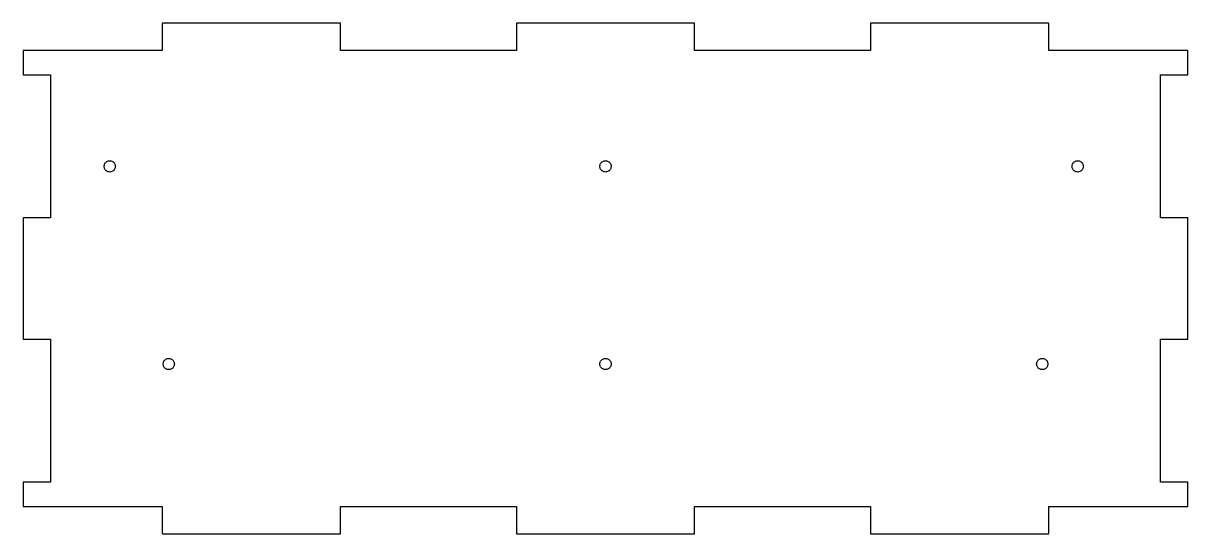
# Model space of a CAD drawing. Header units: metres. Extents: x -99 to 306, y -66 to 316.
# Drawn here: x 108.5 to 305.9, y 75.5 to 162.1 of the extents above; entities that cross this region are included whole.
import ezdxf

# ---------------------------------------------------------------- set-up
doc = ezdxf.new("R2010")
doc.units = ezdxf.units.M

msp = doc.modelspace()

# ---------------------------------------------------------------- linework, layer by layer
for p, q in [((132.102, 162.023), (132.1, 162.017)), ((132.1, 162.017), (132.1, 162.01)), ((132.1, 162.01), (132.1, 157.45)), ((132.104, 162.029), (132.102, 162.023)), ((132.107, 162.035), (132.104, 162.029)), ((132.11, 162.04), (132.107, 162.035)), ((132.115, 162.045), (132.11, 162.04)), ((132.12, 162.05), (132.115, 162.045)), ((132.125, 162.053), (132.12, 162.05)), ((132.131, 162.056), (132.125, 162.053)), ((132.137, 162.058), (132.131, 162.056)), ((132.143, 162.06), (132.137, 162.058)), ((132.15, 162.06), (132.143, 162.06)), ((162.25, 162.06), (132.15, 162.06)), ((162.257, 162.06), (162.25, 162.06)), ((162.263, 162.058), (162.257, 162.06)), ((162.269, 162.056), (162.263, 162.058)), ((162.275, 162.053), (162.269, 162.056)), ((162.28, 162.05), (162.275, 162.053)), ((162.285, 162.045), (162.28, 162.05)), ((162.29, 162.04), (162.285, 162.045)), ((162.293, 162.035), (162.29, 162.04)), ((162.296, 162.029), (162.293, 162.035)), ((162.298, 162.023), (162.296, 162.029)), ((162.3, 162.017), (162.298, 162.023)), ((162.3, 162.01), (162.3, 162.017)), ((162.3, 157.45), (162.3, 162.01)), ((192.102, 162.023), (192.1, 162.017)), ((192.1, 162.017), (192.1, 162.01)), ((192.1, 162.01), (192.1, 157.45)), ((192.104, 162.029), (192.102, 162.023)), ((192.107, 162.035), (192.104, 162.029)), ((192.11, 162.04), (192.107, 162.035)), ((192.115, 162.045), (192.11, 162.04)), ((192.12, 162.05), (192.115, 162.045)), ((192.125, 162.053), (192.12, 162.05)), ((192.131, 162.056), (192.125, 162.053)), ((192.137, 162.058), (192.131, 162.056)), ((192.143, 162.06), (192.137, 162.058)), ((192.15, 162.06), (192.143, 162.06)), ((222.25, 162.06), (192.15, 162.06)), ((222.257, 162.06), (222.25, 162.06)), ((222.263, 162.058), (222.257, 162.06)), ((222.269, 162.056), (222.263, 162.058)), ((222.275, 162.053), (222.269, 162.056)), ((222.28, 162.05), (222.275, 162.053)), ((222.285, 162.045), (222.28, 162.05)), ((222.29, 162.04), (222.285, 162.045)), ((222.293, 162.035), (222.29, 162.04)), ((222.296, 162.029), (222.293, 162.035)), ((222.298, 162.023), (222.296, 162.029)), ((222.3, 162.017), (222.298, 162.023)), ((222.3, 162.01), (222.3, 162.017)), ((222.3, 157.45), (222.3, 162.01)), ((252.102, 162.023), (252.1, 162.017)), ((252.1, 162.017), (252.1, 162.01)), ((252.1, 162.01), (252.1, 157.45)), ((252.104, 162.029), (252.102, 162.023)), ((252.107, 162.035), (252.104, 162.029)), ((252.11, 162.04), (252.107, 162.035)), ((252.115, 162.045), (252.11, 162.04)), ((252.12, 162.05), (252.115, 162.045)), ((252.125, 162.053), (252.12, 162.05)), ((252.131, 162.056), (252.125, 162.053)), ((252.137, 162.058), (252.131, 162.056)), ((252.143, 162.06), (252.137, 162.058)), ((252.15, 162.06), (252.143, 162.06)), ((282.25, 162.06), (252.15, 162.06)), ((282.257, 162.06), (282.25, 162.06)), ((282.263, 162.058), (282.257, 162.06)), ((282.269, 162.056), (282.263, 162.058)), ((282.275, 162.053), (282.269, 162.056)), ((282.28, 162.05), (282.275, 162.053)), ((282.285, 162.045), (282.28, 162.05)), ((282.29, 162.04), (282.285, 162.045)), ((282.293, 162.035), (282.29, 162.04)), ((282.296, 162.029), (282.293, 162.035)), ((282.298, 162.023), (282.296, 162.029)), ((282.3, 162.017), (282.298, 162.023)), ((282.3, 162.01), (282.3, 162.017)), ((282.3, 157.45), (282.3, 162.01)), ((108.552, 157.413), (108.55, 157.407)), ((108.55, 157.407), (108.55, 157.4)), ((108.55, 157.4), (108.55, 153.35)), ((108.554, 157.419), (108.552, 157.413)), ((108.557, 157.425), (108.554, 157.419)), ((108.56, 157.43), (108.557, 157.425)), ((108.565, 157.435), (108.56, 157.43)), ((108.57, 157.44), (108.565, 157.435)), ((108.575, 157.443), (108.57, 157.44)), ((108.581, 157.446), (108.575, 157.443)), ((108.587, 157.448), (108.581, 157.446)), ((108.593, 157.45), (108.587, 157.448)), ((108.6, 157.45), (108.593, 157.45)), ((132.1, 157.45), (108.6, 157.45)), ((192.1, 157.45), (162.3, 157.45)), ((252.1, 157.45), (222.3, 157.45)), ((305.8, 157.45), (282.3, 157.45)), ((305.807, 157.45), (305.8, 157.45)), ((305.813, 157.448), (305.807, 157.45)), ((305.819, 157.446), (305.813, 157.448)), ((305.825, 157.443), (305.819, 157.446)), ((305.83, 157.44), (305.825, 157.443)), ((305.835, 157.435), (305.83, 157.44)), ((305.84, 157.43), (305.835, 157.435)), ((305.843, 157.425), (305.84, 157.43)), ((305.846, 157.419), (305.843, 157.425)), ((305.848, 157.413), (305.846, 157.419)), ((305.85, 157.407), (305.848, 157.413)), ((305.85, 157.4), (305.85, 157.407)), ((305.85, 153.35), (305.85, 157.4)), ((108.55, 153.35), (108.55, 153.343)), ((108.55, 153.343), (108.552, 153.337)), ((108.552, 153.337), (108.554, 153.331)), ((108.554, 153.331), (108.557, 153.325)), ((108.557, 153.325), (108.56, 153.32)), ((108.56, 153.32), (108.565, 153.315)), ((108.565, 153.315), (108.57, 153.31)), ((108.57, 153.31), (108.575, 153.307)), ((108.575, 153.307), (108.581, 153.304)), ((108.581, 153.304), (108.587, 153.302)), ((108.587, 153.302), (108.593, 153.3)), ((108.593, 153.3), (108.6, 153.3)), ((108.6, 153.3), (113.16, 153.3)), ((113.16, 153.3), (113.16, 129.1)), ((301.24, 129.1), (301.24, 153.3)), ((301.24, 153.3), (305.8, 153.3)), ((305.8, 153.3), (305.807, 153.3)), ((305.807, 153.3), (305.813, 153.302)), ((305.813, 153.302), (305.819, 153.304)), ((305.819, 153.304), (305.825, 153.307)), ((305.825, 153.307), (305.83, 153.31)), ((305.83, 153.31), (305.835, 153.315)), ((305.835, 153.315), (305.84, 153.32)), ((305.84, 153.32), (305.843, 153.325)), ((305.843, 153.325), (305.846, 153.331)), ((305.846, 153.331), (305.848, 153.337)), ((305.848, 153.337), (305.85, 153.343)), ((305.85, 153.343), (305.85, 153.35)), ((122.283, 138.046), (122.322, 138.163)), ((122.322, 138.163), (122.377, 138.275)), ((122.377, 138.275), (122.446, 138.378)), ((122.446, 138.378), (122.528, 138.472)), ((122.528, 138.472), (122.622, 138.554)), ((122.622, 138.554), (122.725, 138.623)), ((122.725, 138.623), (122.836, 138.678)), ((122.836, 138.678), (122.954, 138.717)), ((122.954, 138.717), (123.076, 138.742)), ((123.076, 138.742), (123.2, 138.75)), ((123.2, 138.75), (123.324, 138.742)), ((123.324, 138.742), (123.446, 138.717)), ((123.446, 138.717), (123.563, 138.678)), ((123.563, 138.678), (123.675, 138.623)), ((123.675, 138.623), (123.778, 138.554)), ((123.778, 138.554), (123.872, 138.472)), ((123.872, 138.472), (123.954, 138.378)), ((123.954, 138.378), (124.023, 138.275)), ((124.023, 138.275), (124.078, 138.163)), ((124.078, 138.163), (124.118, 138.046)), ((206.283, 138.046), (206.322, 138.163)), ((206.322, 138.163), (206.377, 138.275)), ((206.377, 138.275), (206.446, 138.378)), ((206.446, 138.378), (206.528, 138.472)), ((206.528, 138.472), (206.622, 138.554)), ((206.622, 138.554), (206.725, 138.623)), ((206.725, 138.623), (206.836, 138.678)), ((206.836, 138.678), (206.954, 138.717)), ((206.954, 138.717), (207.076, 138.742)), ((207.076, 138.742), (207.2, 138.75)), ((207.2, 138.75), (207.324, 138.742)), ((207.324, 138.742), (207.446, 138.717)), ((207.446, 138.717), (207.564, 138.678)), ((207.564, 138.678), (207.675, 138.623)), ((207.675, 138.623), (207.778, 138.554)), ((207.778, 138.554), (207.872, 138.472)), ((207.872, 138.472), (207.954, 138.378)), ((207.954, 138.378), (208.023, 138.275)), ((208.023, 138.275), (208.078, 138.163)), ((208.078, 138.163), (208.117, 138.046)), ((286.282, 138.046), (286.322, 138.163)), ((286.322, 138.163), (286.377, 138.275)), ((286.377, 138.275), (286.446, 138.378)), ((286.446, 138.378), (286.528, 138.472)), ((286.528, 138.472), (286.622, 138.554)), ((286.622, 138.554), (286.725, 138.623)), ((286.725, 138.623), (286.837, 138.678)), ((286.837, 138.678), (286.954, 138.717)), ((286.954, 138.717), (287.076, 138.742)), ((287.076, 138.742), (287.2, 138.75)), ((287.2, 138.75), (287.324, 138.742)), ((287.324, 138.742), (287.446, 138.717)), ((287.446, 138.717), (287.564, 138.678)), ((287.564, 138.678), (287.675, 138.623)), ((287.675, 138.623), (287.778, 138.554)), ((287.778, 138.554), (287.872, 138.472)), ((287.872, 138.472), (287.954, 138.378)), ((287.954, 138.378), (288.023, 138.275)), ((288.023, 138.275), (288.078, 138.163)), ((288.078, 138.163), (288.117, 138.046)), ((122.25, 137.8), (122.258, 137.924)), ((122.258, 137.676), (122.25, 137.8)), ((122.258, 137.924), (122.283, 138.046)), ((122.283, 137.554), (122.258, 137.676)), ((122.322, 137.437), (122.283, 137.554)), ((122.377, 137.325), (122.322, 137.437)), ((122.446, 137.222), (122.377, 137.325)), ((122.528, 137.128), (122.446, 137.222)), ((122.622, 137.046), (122.528, 137.128)), ((122.725, 136.977), (122.622, 137.046)), ((122.836, 136.922), (122.725, 136.977)), ((122.954, 136.882), (122.836, 136.922)), ((123.076, 136.858), (122.954, 136.882)), ((123.2, 136.85), (123.076, 136.858)), ((123.324, 136.858), (123.2, 136.85)), ((123.446, 136.882), (123.324, 136.858)), ((123.563, 136.922), (123.446, 136.882)), ((123.675, 136.977), (123.563, 136.922)), ((123.778, 137.046), (123.675, 136.977)), ((123.872, 137.128), (123.778, 137.046)), ((123.954, 137.222), (123.872, 137.128)), ((124.023, 137.325), (123.954, 137.222)), ((124.078, 137.437), (124.023, 137.325)), ((124.118, 137.554), (124.078, 137.437)), ((124.118, 138.046), (124.142, 137.924)), ((124.142, 137.676), (124.118, 137.554)), ((124.142, 137.924), (124.15, 137.8)), ((124.15, 137.8), (124.142, 137.676)), ((206.25, 137.8), (206.258, 137.924)), ((206.258, 137.676), (206.25, 137.8)), ((206.258, 137.924), (206.283, 138.046)), ((206.283, 137.554), (206.258, 137.676)), ((206.322, 137.437), (206.283, 137.554)), ((206.377, 137.325), (206.322, 137.437)), ((206.446, 137.222), (206.377, 137.325)), ((206.528, 137.128), (206.446, 137.222)), ((206.622, 137.046), (206.528, 137.128)), ((206.725, 136.977), (206.622, 137.046)), ((206.836, 136.922), (206.725, 136.977)), ((206.954, 136.882), (206.836, 136.922)), ((207.076, 136.858), (206.954, 136.882)), ((207.2, 136.85), (207.076, 136.858)), ((207.324, 136.858), (207.2, 136.85)), ((207.446, 136.882), (207.324, 136.858)), ((207.564, 136.922), (207.446, 136.882)), ((207.675, 136.977), (207.564, 136.922)), ((207.778, 137.046), (207.675, 136.977)), ((207.872, 137.128), (207.778, 137.046)), ((207.954, 137.222), (207.872, 137.128)), ((208.023, 137.325), (207.954, 137.222)), ((208.078, 137.437), (208.023, 137.325)), ((208.117, 137.554), (208.078, 137.437)), ((208.117, 138.046), (208.142, 137.924)), ((208.142, 137.676), (208.117, 137.554)), ((208.142, 137.924), (208.15, 137.8)), ((208.15, 137.8), (208.142, 137.676)), ((286.25, 137.8), (286.258, 137.924)), ((286.258, 137.676), (286.25, 137.8)), ((286.258, 137.924), (286.282, 138.046)), ((286.282, 137.554), (286.258, 137.676)), ((286.322, 137.437), (286.282, 137.554)), ((286.377, 137.325), (286.322, 137.437)), ((286.446, 137.222), (286.377, 137.325)), ((286.528, 137.128), (286.446, 137.222)), ((286.622, 137.046), (286.528, 137.128)), ((286.725, 136.977), (286.622, 137.046)), ((286.837, 136.922), (286.725, 136.977)), ((286.954, 136.882), (286.837, 136.922)), ((287.076, 136.858), (286.954, 136.882)), ((287.2, 136.85), (287.076, 136.858)), ((287.324, 136.858), (287.2, 136.85)), ((287.446, 136.882), (287.324, 136.858)), ((287.564, 136.922), (287.446, 136.882)), ((287.675, 136.977), (287.564, 136.922)), ((287.778, 137.046), (287.675, 136.977)), ((287.872, 137.128), (287.778, 137.046)), ((287.954, 137.222), (287.872, 137.128)), ((288.023, 137.325), (287.954, 137.222)), ((288.078, 137.437), (288.023, 137.325)), ((288.117, 137.554), (288.078, 137.437)), ((288.117, 138.046), (288.142, 137.924)), ((288.142, 137.676), (288.117, 137.554)), ((288.142, 137.924), (288.15, 137.8)), ((288.15, 137.8), (288.142, 137.676)), ((108.552, 129.063), (108.55, 129.057)), ((108.55, 129.057), (108.55, 129.05)), ((108.55, 129.05), (108.55, 108.55)), ((108.554, 129.069), (108.552, 129.063)), ((108.557, 129.075), (108.554, 129.069)), ((108.56, 129.08), (108.557, 129.075)), ((108.565, 129.085), (108.56, 129.08)), ((108.57, 129.09), (108.565, 129.085)), ((108.575, 129.093), (108.57, 129.09)), ((108.581, 129.096), (108.575, 129.093)), ((108.587, 129.098), (108.581, 129.096)), ((108.593, 129.1), (108.587, 129.098)), ((108.6, 129.1), (108.593, 129.1)), ((113.16, 129.1), (108.6, 129.1)), ((305.8, 129.1), (301.24, 129.1)), ((305.807, 129.1), (305.8, 129.1)), ((305.813, 129.098), (305.807, 129.1)), ((305.819, 129.096), (305.813, 129.098)), ((305.825, 129.093), (305.819, 129.096)), ((305.83, 129.09), (305.825, 129.093)), ((305.835, 129.085), (305.83, 129.09)), ((305.84, 129.08), (305.835, 129.085)), ((305.843, 129.075), (305.84, 129.08)), ((305.846, 129.069), (305.843, 129.075)), ((305.848, 129.063), (305.846, 129.069)), ((305.85, 129.057), (305.848, 129.063)), ((305.85, 129.05), (305.85, 129.057)), ((305.85, 108.55), (305.85, 129.05)), ((108.55, 108.55), (108.55, 108.543)), ((108.55, 108.543), (108.552, 108.537)), ((108.552, 108.537), (108.554, 108.531)), ((108.554, 108.531), (108.557, 108.525)), ((108.557, 108.525), (108.56, 108.52)), ((108.56, 108.52), (108.565, 108.515)), ((108.565, 108.515), (108.57, 108.51)), ((305.83, 108.51), (305.835, 108.515)), ((305.835, 108.515), (305.84, 108.52)), ((305.84, 108.52), (305.843, 108.525)), ((305.843, 108.525), (305.846, 108.531)), ((305.846, 108.531), (305.848, 108.537)), ((305.848, 108.537), (305.85, 108.543)), ((305.85, 108.543), (305.85, 108.55)), ((108.57, 108.51), (108.575, 108.507)), ((108.575, 108.507), (108.581, 108.504)), ((108.581, 108.504), (108.587, 108.502)), ((108.587, 108.502), (108.593, 108.5)), ((108.593, 108.5), (108.6, 108.5)), ((108.6, 108.5), (113.16, 108.5)), ((113.16, 108.5), (113.16, 84.3)), ((301.24, 84.3), (301.24, 108.5)), ((301.24, 108.5), (305.8, 108.5)), ((305.8, 108.5), (305.807, 108.5)), ((305.807, 108.5), (305.813, 108.502)), ((305.813, 108.502), (305.819, 108.504)), ((305.819, 108.504), (305.825, 108.507)), ((305.825, 108.507), (305.83, 108.51)), ((132.283, 104.546), (132.322, 104.663)), ((132.322, 104.663), (132.377, 104.775)), ((132.377, 104.775), (132.446, 104.878)), ((132.446, 104.878), (132.528, 104.972)), ((132.528, 104.972), (132.622, 105.054)), ((132.622, 105.054), (132.725, 105.123)), ((132.725, 105.123), (132.836, 105.178)), ((132.836, 105.178), (132.954, 105.217)), ((132.954, 105.217), (133.076, 105.242)), ((133.076, 105.242), (133.2, 105.25)), ((133.2, 105.25), (133.324, 105.242)), ((133.324, 105.242), (133.446, 105.217)), ((133.446, 105.217), (133.563, 105.178)), ((133.563, 105.178), (133.675, 105.123)), ((133.675, 105.123), (133.778, 105.054)), ((133.778, 105.054), (133.872, 104.972)), ((133.872, 104.972), (133.954, 104.878)), ((133.954, 104.878), (134.023, 104.775)), ((134.023, 104.775), (134.078, 104.663)), ((134.078, 104.663), (134.118, 104.546)), ((206.283, 104.546), (206.322, 104.663)), ((206.322, 104.663), (206.377, 104.775)), ((206.377, 104.775), (206.446, 104.878)), ((206.446, 104.878), (206.528, 104.972)), ((206.528, 104.972), (206.622, 105.054)), ((206.622, 105.054), (206.725, 105.123)), ((206.725, 105.123), (206.836, 105.178)), ((206.836, 105.178), (206.954, 105.217)), ((206.954, 105.217), (207.076, 105.242)), ((207.076, 105.242), (207.2, 105.25)), ((207.2, 105.25), (207.324, 105.242)), ((207.324, 105.242), (207.446, 105.217)), ((207.446, 105.217), (207.564, 105.178)), ((207.564, 105.178), (207.675, 105.123)), ((207.675, 105.123), (207.778, 105.054)), ((207.778, 105.054), (207.872, 104.972)), ((207.872, 104.972), (207.954, 104.878)), ((207.954, 104.878), (208.023, 104.775)), ((208.023, 104.775), (208.078, 104.663)), ((208.078, 104.663), (208.117, 104.546)), ((280.282, 104.546), (280.322, 104.663)), ((280.322, 104.663), (280.377, 104.775)), ((280.377, 104.775), (280.446, 104.878)), ((280.446, 104.878), (280.528, 104.972)), ((280.528, 104.972), (280.622, 105.054)), ((280.622, 105.054), (280.725, 105.123)), ((280.725, 105.123), (280.837, 105.178)), ((280.837, 105.178), (280.954, 105.217)), ((280.954, 105.217), (281.076, 105.242)), ((281.076, 105.242), (281.2, 105.25)), ((281.2, 105.25), (281.324, 105.242)), ((281.324, 105.242), (281.446, 105.217)), ((281.446, 105.217), (281.564, 105.178)), ((281.564, 105.178), (281.675, 105.123)), ((281.675, 105.123), (281.778, 105.054)), ((281.778, 105.054), (281.872, 104.972)), ((281.872, 104.972), (281.954, 104.878)), ((281.954, 104.878), (282.023, 104.775)), ((282.023, 104.775), (282.078, 104.663)), ((282.078, 104.663), (282.117, 104.546)), ((132.25, 104.3), (132.258, 104.424)), ((132.258, 104.176), (132.25, 104.3)), ((132.258, 104.424), (132.283, 104.546)), ((132.283, 104.054), (132.258, 104.176)), ((132.322, 103.936), (132.283, 104.054)), ((132.377, 103.825), (132.322, 103.936)), ((132.446, 103.722), (132.377, 103.825)), ((132.528, 103.628), (132.446, 103.722)), ((132.622, 103.546), (132.528, 103.628)), ((132.725, 103.477), (132.622, 103.546)), ((132.836, 103.422), (132.725, 103.477)), ((132.954, 103.382), (132.836, 103.422)), ((133.076, 103.358), (132.954, 103.382)), ((133.2, 103.35), (133.076, 103.358)), ((133.324, 103.358), (133.2, 103.35)), ((133.446, 103.382), (133.324, 103.358)), ((133.563, 103.422), (133.446, 103.382)), ((133.675, 103.477), (133.563, 103.422)), ((133.778, 103.546), (133.675, 103.477)), ((133.872, 103.628), (133.778, 103.546)), ((133.954, 103.722), (133.872, 103.628)), ((134.023, 103.825), (133.954, 103.722)), ((134.078, 103.936), (134.023, 103.825)), ((134.118, 104.054), (134.078, 103.936)), ((134.118, 104.546), (134.142, 104.424)), ((134.142, 104.176), (134.118, 104.054)), ((134.142, 104.424), (134.15, 104.3)), ((134.15, 104.3), (134.142, 104.176)), ((206.25, 104.3), (206.258, 104.424)), ((206.258, 104.176), (206.25, 104.3)), ((206.258, 104.424), (206.283, 104.546)), ((206.283, 104.054), (206.258, 104.176)), ((206.322, 103.936), (206.283, 104.054)), ((206.377, 103.825), (206.322, 103.936)), ((206.446, 103.722), (206.377, 103.825)), ((206.528, 103.628), (206.446, 103.722)), ((206.622, 103.546), (206.528, 103.628)), ((206.725, 103.477), (206.622, 103.546)), ((206.836, 103.422), (206.725, 103.477)), ((206.954, 103.382), (206.836, 103.422)), ((207.076, 103.358), (206.954, 103.382)), ((207.2, 103.35), (207.076, 103.358)), ((207.324, 103.358), (207.2, 103.35)), ((207.446, 103.382), (207.324, 103.358)), ((207.564, 103.422), (207.446, 103.382)), ((207.675, 103.477), (207.564, 103.422)), ((207.778, 103.546), (207.675, 103.477)), ((207.872, 103.628), (207.778, 103.546)), ((207.954, 103.722), (207.872, 103.628)), ((208.023, 103.825), (207.954, 103.722)), ((208.078, 103.936), (208.023, 103.825)), ((208.117, 104.054), (208.078, 103.936)), ((208.117, 104.546), (208.142, 104.424)), ((208.142, 104.176), (208.117, 104.054)), ((208.142, 104.424), (208.15, 104.3)), ((208.15, 104.3), (208.142, 104.176)), ((280.25, 104.3), (280.258, 104.424)), ((280.258, 104.176), (280.25, 104.3)), ((280.258, 104.424), (280.282, 104.546)), ((280.282, 104.054), (280.258, 104.176)), ((280.322, 103.936), (280.282, 104.054)), ((280.377, 103.825), (280.322, 103.936)), ((280.446, 103.722), (280.377, 103.825)), ((280.528, 103.628), (280.446, 103.722)), ((280.622, 103.546), (280.528, 103.628)), ((280.725, 103.477), (280.622, 103.546)), ((280.837, 103.422), (280.725, 103.477)), ((280.954, 103.382), (280.837, 103.422)), ((281.076, 103.358), (280.954, 103.382)), ((281.2, 103.35), (281.076, 103.358)), ((281.324, 103.358), (281.2, 103.35)), ((281.446, 103.382), (281.324, 103.358)), ((281.564, 103.422), (281.446, 103.382)), ((281.675, 103.477), (281.564, 103.422)), ((281.778, 103.546), (281.675, 103.477)), ((281.872, 103.628), (281.778, 103.546)), ((281.954, 103.722), (281.872, 103.628)), ((282.023, 103.825), (281.954, 103.722)), ((282.078, 103.936), (282.023, 103.825)), ((282.117, 104.054), (282.078, 103.936)), ((282.117, 104.546), (282.142, 104.424)), ((282.142, 104.176), (282.117, 104.054)), ((282.142, 104.424), (282.15, 104.3)), ((282.15, 104.3), (282.142, 104.176)), ((108.552, 84.2629), (108.55, 84.2565)), ((108.55, 84.2565), (108.55, 84.25)), ((108.55, 84.25), (108.55, 80.2)), ((108.554, 84.2691), (108.552, 84.2629)), ((108.557, 84.275), (108.554, 84.2691)), ((108.56, 84.2804), (108.557, 84.275)), ((108.565, 84.2854), (108.56, 84.2804)), ((108.57, 84.2897), (108.565, 84.2854)), ((108.575, 84.2933), (108.57, 84.2897)), ((108.581, 84.2962), (108.575, 84.2933)), ((108.587, 84.2983), (108.581, 84.2962)), ((108.593, 84.2996), (108.587, 84.2983)), ((108.6, 84.3), (108.593, 84.2996)), ((113.16, 84.3), (108.6, 84.3)), ((305.8, 84.3), (301.24, 84.3)), ((305.807, 84.2996), (305.8, 84.3)), ((305.813, 84.2983), (305.807, 84.2996)), ((305.819, 84.2962), (305.813, 84.2983)), ((305.825, 84.2933), (305.819, 84.2962)), ((305.83, 84.2897), (305.825, 84.2933)), ((305.835, 84.2854), (305.83, 84.2897)), ((305.84, 84.2804), (305.835, 84.2854)), ((305.843, 84.275), (305.84, 84.2804)), ((305.846, 84.2691), (305.843, 84.275)), ((305.848, 84.2629), (305.846, 84.2691)), ((305.85, 84.2565), (305.848, 84.2629)), ((305.85, 84.25), (305.85, 84.2565)), ((305.85, 80.2), (305.85, 84.25)), ((108.55, 80.2), (108.55, 80.1935)), ((108.55, 80.1935), (108.552, 80.1871)), ((108.552, 80.1871), (108.554, 80.1809)), ((108.554, 80.1809), (108.557, 80.175)), ((108.557, 80.175), (108.56, 80.1696)), ((108.56, 80.1696), (108.565, 80.1646)), ((108.565, 80.1646), (108.57, 80.1603)), ((108.57, 80.1603), (108.575, 80.1567)), ((108.575, 80.1567), (108.581, 80.1538)), ((108.581, 80.1538), (108.587, 80.1517)), ((108.587, 80.1517), (108.593, 80.1504)), ((108.593, 80.1504), (108.6, 80.15)), ((108.6, 80.15), (132.1, 80.15)), ((132.1, 80.15), (132.1, 75.59)), ((162.3, 75.59), (162.3, 80.15)), ((162.3, 80.15), (192.1, 80.15)), ((192.1, 80.15), (192.1, 75.59)), ((222.3, 75.59), (222.3, 80.15)), ((222.3, 80.15), (252.1, 80.15)), ((252.1, 80.15), (252.1, 75.59)), ((282.3, 75.59), (282.3, 80.15)), ((282.3, 80.15), (305.8, 80.15)), ((305.8, 80.15), (305.807, 80.1504)), ((305.807, 80.1504), (305.813, 80.1517)), ((305.813, 80.1517), (305.819, 80.1538)), ((305.819, 80.1538), (305.825, 80.1567)), ((305.825, 80.1567), (305.83, 80.1603)), ((305.83, 80.1603), (305.835, 80.1646)), ((305.835, 80.1646), (305.84, 80.1696)), ((305.84, 80.1696), (305.843, 80.175)), ((305.843, 80.175), (305.846, 80.1809)), ((305.846, 80.1809), (305.848, 80.1871)), ((305.848, 80.1871), (305.85, 80.1935)), ((305.85, 80.1935), (305.85, 80.2)), ((132.1, 75.59), (132.1, 75.5835)), ((132.1, 75.5835), (132.102, 75.5771)), ((132.102, 75.5771), (132.104, 75.5709)), ((132.104, 75.5709), (132.107, 75.565)), ((132.107, 75.565), (132.11, 75.5596)), ((132.11, 75.5596), (132.115, 75.5546)), ((132.115, 75.5546), (132.12, 75.5503)), ((132.12, 75.5503), (132.125, 75.5467)), ((132.125, 75.5467), (132.131, 75.5438)), ((132.131, 75.5438), (132.137, 75.5417)), ((132.137, 75.5417), (132.143, 75.5404)), ((132.143, 75.5404), (132.15, 75.54)), ((132.15, 75.54), (162.25, 75.54)), ((162.25, 75.54), (162.257, 75.5404)), ((162.257, 75.5404), (162.263, 75.5417)), ((162.263, 75.5417), (162.269, 75.5438)), ((162.269, 75.5438), (162.275, 75.5467)), ((162.275, 75.5467), (162.28, 75.5503)), ((162.28, 75.5503), (162.285, 75.5546)), ((162.285, 75.5546), (162.29, 75.5596)), ((162.29, 75.5596), (162.293, 75.565)), ((162.293, 75.565), (162.296, 75.5709)), ((162.296, 75.5709), (162.298, 75.5771)), ((162.298, 75.5771), (162.3, 75.5835)), ((162.3, 75.5835), (162.3, 75.59)), ((192.1, 75.59), (192.1, 75.5835)), ((192.1, 75.5835), (192.102, 75.5771)), ((192.102, 75.5771), (192.104, 75.5709)), ((192.104, 75.5709), (192.107, 75.565)), ((192.107, 75.565), (192.11, 75.5596)), ((192.11, 75.5596), (192.115, 75.5546)), ((192.115, 75.5546), (192.12, 75.5503)), ((192.12, 75.5503), (192.125, 75.5467)), ((192.125, 75.5467), (192.131, 75.5438)), ((192.131, 75.5438), (192.137, 75.5417)), ((192.137, 75.5417), (192.143, 75.5404)), ((192.143, 75.5404), (192.15, 75.54)), ((192.15, 75.54), (222.25, 75.54)), ((222.25, 75.54), (222.257, 75.5404)), ((222.257, 75.5404), (222.263, 75.5417)), ((222.263, 75.5417), (222.269, 75.5438)), ((222.269, 75.5438), (222.275, 75.5467)), ((222.275, 75.5467), (222.28, 75.5503)), ((222.28, 75.5503), (222.285, 75.5546)), ((222.285, 75.5546), (222.29, 75.5596)), ((222.29, 75.5596), (222.293, 75.565)), ((222.293, 75.565), (222.296, 75.5709)), ((222.296, 75.5709), (222.298, 75.5771)), ((222.298, 75.5771), (222.3, 75.5835)), ((222.3, 75.5835), (222.3, 75.59)), ((252.1, 75.59), (252.1, 75.5835)), ((252.1, 75.5835), (252.102, 75.5771)), ((252.102, 75.5771), (252.104, 75.5709)), ((252.104, 75.5709), (252.107, 75.565)), ((252.107, 75.565), (252.11, 75.5596)), ((252.11, 75.5596), (252.115, 75.5546)), ((252.115, 75.5546), (252.12, 75.5503)), ((252.12, 75.5503), (252.125, 75.5467)), ((252.125, 75.5467), (252.131, 75.5438)), ((252.131, 75.5438), (252.137, 75.5417)), ((252.137, 75.5417), (252.143, 75.5404)), ((252.143, 75.5404), (252.15, 75.54)), ((252.15, 75.54), (282.25, 75.54)), ((282.25, 75.54), (282.257, 75.5404)), ((282.257, 75.5404), (282.263, 75.5417)), ((282.263, 75.5417), (282.269, 75.5438)), ((282.269, 75.5438), (282.275, 75.5467)), ((282.275, 75.5467), (282.28, 75.5503)), ((282.28, 75.5503), (282.285, 75.5546)), ((282.285, 75.5546), (282.29, 75.5596)), ((282.29, 75.5596), (282.293, 75.565)), ((282.293, 75.565), (282.296, 75.5709)), ((282.296, 75.5709), (282.298, 75.5771)), ((282.298, 75.5771), (282.3, 75.5835)), ((282.3, 75.5835), (282.3, 75.59))]:
    msp.add_line(p, q)

doc.saveas('drawing.dxf')
